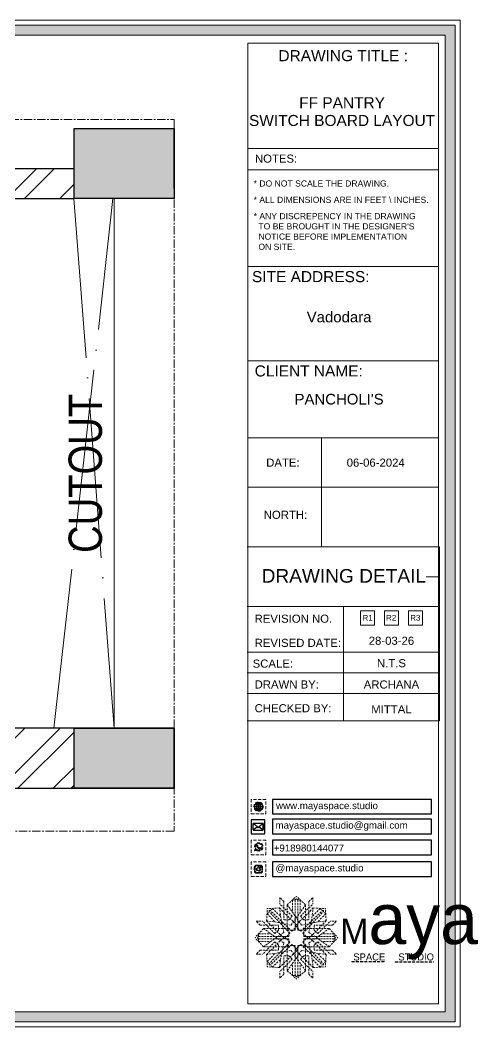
# Model space of a CAD drawing. Header units: millimetres. Extents: x 56222 to 3066687, y -650199 to -121287.
# Drawn here: x 133250.5 to 133319, y -185224.7 to -185073.7 of the extents above; entities that cross this region are included whole.
import ezdxf
from ezdxf.enums import TextEntityAlignment as Align

# ---------------------------------------------------------------- set-up
doc = ezdxf.new("R2010")
doc.units = ezdxf.units.MM
doc.header["$MEASUREMENT"] = 0
for name, pattern in [('ACAD_ISO04W100', [30, 24, -3, 0, -3]), ('CENTER', [2, 1.25, -0.25, 0.25, -0.25]), ('DASHEDX2', [1.5, 1, -0.5])]:
    doc.linetypes.add(name, pattern=pattern)
for name, color, linetype, lineweight in [('COLUMN', 1, 'Continuous', 30), ('Dimension', 10, 'DASHEDX2', 20), ('FIRST FLOOR', 7, 'Continuous', 9), ('FIRST FLOOR ( TEXT )', 7, 'Continuous', 9), ('FIRST FLOOR_( PLine )_', 251, 'Continuous', 30), ('FURNITURE', 32, 'Continuous', 9), ('GROUND FLOOR', 7, 'Continuous', 9), ('hatch-wall', 8, 'Continuous', 9), ('NAME PLATE', 7, 'Continuous', 25)]:
    doc.layers.add(name, color=color, linetype=linetype, lineweight=lineweight)
doc.styles.add('Arial', font='arial.ttf')
doc.styles.add("Cn_BT_0'-0", font='swissc.ttf')
doc.styles.get("Standard").update_dxf_attribs({"font": 'arial.ttf', "height": 6})

# ---------------------------------------------------------------- blocks, each defined once
blk = doc.blocks.new('FSFSF')
at = {"color": 42, "lineweight": 5, "true_color": 0xe0ac11}
for p, q in [((28600.03, 143.51), (28600.03, 140.16)), ((28602.15, 141.41), (28600.03, 143.51)), ((28602.15, 141.41), (28602.15, 131.95)), ((28603.86, 139.69), (28608.58, 144.08)), ((28607.9, 142.22), (28606.58, 142.22)), ((28606.58, 142.22), (28606.58, 135.84)), ((28607.9, 142.22), (28608.58, 142.85)), ((28607.9, 142.22), (28607.9, 126.58)), ((28613.31, 139.69), (28608.58, 144.08)), ((28609.27, 142.22), (28608.59, 142.85)), ((28609.27, 142.22), (28609.27, 126.58)), ((28609.27, 142.22), (28610.59, 142.22)), ((28610.59, 142.22), (28610.59, 135.84)), ((28615.02, 141.41), (28617.14, 143.51)), ((28615.02, 141.41), (28615.02, 131.95)), ((28617.14, 143.51), (28617.14, 140.16)), ((28593.19, 131.45), (28593.54, 137.71)), ((28593.39, 135), (28594.56, 136.12)), ((28599.8, 138.06), (28593.54, 137.71)), ((28595.12, 136.69), (28594.53, 136.69)), ((28594.56, 136.12), (28594.56, 136.71)), ((28605.17, 124.98), (28594.56, 136.12)), ((28596.24, 137.86), (28595.12, 136.69)), ((28606.27, 126.08), (28595.12, 136.69)), ((28596.24, 137.86), (28600.47, 133.65)), ((28601.03, 130), (28599.8, 138.06)), ((28599.8, 138.05), (28608.58, 129.56)), ((28606.47, 133.76), (28600.03, 140.16)), ((28603.86, 126.58), (28603.86, 139.69)), ((28603.86, 139.69), (28608.58, 133.02)), ((28613.31, 139.69), (28608.59, 133.02)), ((28617.37, 138.05), (28608.59, 129.56)), ((28610.7, 133.76), (28617.14, 140.16)), ((28610.9, 126.08), (28622.05, 136.69)), ((28612.02, 124.98), (28622.62, 136.12)), ((28613.31, 126.58), (28613.31, 139.69)), ((28616.14, 130), (28617.37, 138.06)), ((28620.93, 137.86), (28616.7, 133.65)), ((28617.37, 138.06), (28623.63, 137.71)), ((28620.93, 137.86), (28622.05, 136.69)), ((28622.05, 136.69), (28622.64, 136.69)), ((28622.62, 136.12), (28622.62, 136.71)), ((28623.8, 135), (28622.62, 136.12)), ((28624, 131.45), (28623.65, 137.71)), ((28587.73, 131.22), (28591.08, 131.22)), ((28589.84, 129.1), (28587.73, 131.22)), ((28597.49, 124.78), (28591.08, 131.22)), ((28593.19, 131.45), (28601.69, 122.67)), ((28601.25, 130.22), (28593.19, 131.45)), ((28593.39, 135), (28597.6, 130.78)), ((28604.75, 131.95), (28602.15, 131.95)), ((28606.47, 133.76), (28604.75, 131.95)), ((28605.86, 129.18), (28608.58, 133.02)), ((28611.31, 129.18), (28608.59, 133.02)), ((28610.7, 133.76), (28612.42, 131.95)), ((28612.42, 131.95), (28615.02, 131.95)), ((28623.99, 131.45), (28615.5, 122.67)), ((28615.94, 130.22), (28624, 131.45)), ((28623.8, 135), (28619.59, 130.78)), ((28619.7, 124.78), (28626.1, 131.22)), ((28629.45, 131.22), (28626.1, 131.22)), ((28627.34, 129.1), (28629.45, 131.22)), ((28591.56, 127.39), (28587.17, 122.66)), ((28589.84, 129.1), (28599.29, 129.1)), ((28604.66, 127.39), (28591.56, 127.39)), ((28591.56, 127.39), (28598.23, 122.67)), ((28597.49, 124.78), (28599.29, 126.5)), ((28602.07, 125.39), (28598.23, 122.67)), ((28599.29, 126.5), (28599.29, 129.1)), ((28605.86, 129.18), (28601.03, 130)), ((28602.07, 125.39), (28601.25, 130.22)), ((28603.68, 126.54), (28603.68, 127.39)), ((28604.66, 126.54), (28603.68, 126.54)), ((28604.71, 127.57), (28603.86, 127.57)), ((28607.9, 126.58), (28603.86, 126.58)), ((28604.66, 123.35), (28604.66, 127.39)), ((28604.7, 126.58), (28604.71, 127.57)), ((28606.27, 126.08), (28608.58, 128.27)), ((28607.9, 128.92), (28608.58, 129.56)), ((28607.9, 128.92), (28608.58, 128.27)), ((28609.27, 128.92), (28608.59, 129.56)), ((28609.27, 128.92), (28608.59, 128.27)), ((28610.9, 126.08), (28608.59, 128.27)), ((28609.27, 126.58), (28613.31, 126.58)), ((28611.31, 129.18), (28616.14, 130)), ((28612.46, 126.58), (28612.46, 127.57)), ((28612.46, 127.57), (28613.31, 127.57)), ((28612.52, 123.35), (28612.52, 127.39)), ((28612.52, 127.39), (28625.63, 127.39)), ((28612.52, 126.54), (28613.51, 126.54)), ((28613.51, 126.54), (28613.51, 127.39)), ((28615.12, 125.39), (28615.94, 130.22)), ((28615.12, 125.39), (28618.96, 122.67)), ((28627.34, 129.1), (28617.89, 129.1)), ((28617.89, 126.5), (28617.89, 129.1)), ((28619.7, 124.78), (28617.89, 126.5)), ((28625.63, 127.39), (28618.96, 122.67)), ((28625.63, 127.39), (28630.02, 122.66)), ((28591.56, 117.94), (28587.17, 122.66)), ((28589.03, 123.35), (28588.4, 122.67)), ((28589.03, 121.98), (28588.4, 122.65)), ((28589.03, 123.35), (28589.03, 124.67)), ((28589.03, 124.67), (28595.4, 124.67)), ((28589.03, 123.35), (28604.66, 123.35)), ((28589.03, 121.98), (28604.66, 121.98)), ((28589.03, 121.98), (28589.03, 120.66)), ((28589.03, 120.66), (28595.4, 120.66)), ((28597.49, 120.54), (28591.08, 114.11)), ((28591.56, 117.94), (28598.23, 122.65)), ((28593.19, 113.88), (28601.69, 122.65)), ((28605.17, 120.35), (28594.56, 109.2)), ((28597.49, 120.54), (28599.29, 118.83)), ((28602.07, 119.94), (28598.23, 122.65)), ((28602.33, 123.35), (28601.69, 122.67)), ((28602.33, 121.98), (28601.69, 122.65)), ((28602.33, 123.35), (28602.97, 122.67)), ((28602.33, 121.98), (28602.97, 122.65)), ((28605.17, 124.98), (28602.97, 122.67)), ((28605.17, 120.35), (28602.97, 122.65)), ((28604.66, 121.98), (28604.66, 117.94)), ((28612.02, 124.98), (28614.21, 122.67)), ((28612.02, 120.35), (28614.21, 122.65)), ((28612.02, 120.35), (28622.62, 109.2)), ((28628.16, 123.35), (28612.52, 123.35)), ((28612.52, 121.98), (28612.52, 117.94)), ((28628.16, 121.98), (28612.52, 121.98)), ((28614.85, 123.35), (28614.21, 122.67)), ((28614.85, 121.98), (28614.21, 122.65)), ((28614.85, 123.35), (28615.5, 122.67)), ((28614.85, 121.98), (28615.5, 122.65)), ((28615.12, 119.94), (28618.96, 122.65)), ((28623.99, 113.88), (28615.5, 122.65)), ((28619.7, 120.54), (28617.89, 118.83)), ((28625.63, 117.94), (28618.96, 122.65)), ((28619.7, 120.54), (28626.1, 114.11)), ((28628.16, 124.67), (28621.78, 124.67)), ((28628.16, 120.66), (28621.78, 120.66)), ((28625.63, 117.94), (28630.02, 122.66)), ((28628.16, 123.35), (28628.16, 124.67)), ((28628.16, 123.35), (28628.78, 122.67)), ((28628.16, 121.98), (28628.78, 122.65)), ((28628.16, 121.98), (28628.16, 120.66)), ((28589.84, 116.23), (28587.73, 114.11)), ((28589.84, 116.23), (28599.29, 116.23)), ((28604.66, 117.94), (28591.56, 117.94)), ((28601.25, 115.1), (28593.19, 113.87)), ((28606.27, 119.15), (28595.12, 108.54)), ((28599.29, 118.83), (28599.29, 116.23)), ((28599.8, 107.17), (28608.58, 115.67)), ((28601.03, 115.23), (28599.8, 107.17)), ((28605.86, 116.05), (28601.03, 115.23)), ((28602.07, 119.94), (28601.25, 115.1)), ((28604.66, 118.78), (28603.68, 118.78)), ((28603.68, 118.78), (28603.68, 117.94)), ((28607.9, 118.65), (28603.86, 118.65)), ((28603.86, 118.65), (28603.86, 105.54)), ((28604.71, 117.66), (28603.86, 117.66)), ((28604.7, 118.65), (28604.71, 117.66)), ((28605.86, 116.05), (28608.58, 112.21)), ((28606.27, 119.15), (28608.58, 116.96)), ((28607.9, 103.01), (28607.9, 118.65)), ((28607.9, 116.31), (28608.58, 116.96)), ((28607.9, 116.31), (28608.58, 115.67)), ((28610.9, 119.15), (28608.59, 116.96)), ((28609.27, 116.31), (28608.59, 116.96)), ((28609.27, 116.31), (28608.59, 115.67)), ((28611.31, 116.05), (28608.59, 112.21)), ((28617.37, 107.17), (28608.59, 115.67)), ((28609.27, 118.65), (28613.31, 118.65)), ((28609.27, 103.01), (28609.27, 118.65)), ((28610.9, 119.15), (28622.05, 108.54)), ((28611.31, 116.05), (28616.14, 115.23)), ((28612.46, 118.65), (28612.46, 117.66)), ((28612.46, 117.66), (28613.31, 117.66)), ((28612.52, 118.78), (28613.51, 118.78)), ((28612.52, 117.94), (28625.63, 117.94)), ((28613.31, 118.65), (28613.31, 105.54)), ((28613.51, 118.78), (28613.51, 117.94)), ((28615.12, 119.94), (28615.94, 115.1)), ((28615.94, 115.1), (28624, 113.87)), ((28616.14, 115.23), (28617.37, 107.17)), ((28617.89, 118.83), (28617.89, 116.23)), ((28627.34, 116.23), (28617.89, 116.23)), ((28627.34, 116.23), (28629.45, 114.11)), ((28587.73, 114.11), (28591.08, 114.11)), ((28593.19, 113.87), (28593.54, 107.62)), ((28593.39, 110.32), (28597.6, 114.55)), ((28593.39, 110.32), (28594.56, 109.2)), ((28596.24, 107.37), (28600.47, 111.58)), ((28606.47, 111.47), (28600.03, 105.07)), ((28602.15, 103.82), (28602.15, 113.27)), ((28604.75, 113.27), (28602.15, 113.27)), ((28603.86, 105.54), (28608.58, 112.21)), ((28606.47, 111.47), (28604.75, 113.27)), ((28613.31, 105.54), (28608.59, 112.21)), ((28610.7, 111.47), (28612.42, 113.27)), ((28610.7, 111.47), (28617.14, 105.07)), ((28612.42, 113.27), (28615.02, 113.27)), ((28615.02, 103.82), (28615.02, 113.27)), ((28620.93, 107.37), (28616.7, 111.58)), ((28623.8, 110.32), (28619.59, 114.55)), ((28623.8, 110.32), (28622.62, 109.2)), ((28624, 113.87), (28623.65, 107.62)), ((28629.45, 114.11), (28626.1, 114.11)), ((28599.8, 107.17), (28593.54, 107.52)), ((28595.12, 108.54), (28594.53, 108.54)), ((28594.56, 109.2), (28594.56, 108.61)), ((28596.24, 107.37), (28595.12, 108.54)), ((28600.03, 101.71), (28600.03, 105.07)), ((28603.86, 105.54), (28608.58, 101.15)), ((28606.58, 103.01), (28606.58, 109.38)), ((28613.31, 105.54), (28608.58, 101.15)), ((28610.59, 103.01), (28610.59, 109.38)), ((28617.14, 101.71), (28617.14, 105.07)), ((28617.37, 107.17), (28623.63, 107.52)), ((28620.93, 107.37), (28622.05, 108.54)), ((28622.05, 108.54), (28622.64, 108.54)), ((28622.62, 109.2), (28622.62, 108.61)), ((28602.15, 103.82), (28600.03, 101.71)), ((28607.9, 103.01), (28606.58, 103.01)), ((28607.9, 103.01), (28608.58, 102.38)), ((28609.27, 103.01), (28608.59, 102.38)), ((28609.27, 103.01), (28610.59, 103.01)), ((28615.02, 103.82), (28617.14, 101.71))]:
    blk.add_line(p, q, dxfattribs=at)
blk = doc.blocks.new('hgwg')
at = {"layer": 'Dimension', "true_color": 0xd39e00}
h = blk.add_hatch(color=42, dxfattribs=at)
h.dxf.hatch_style = 1
h.paths.add_polyline_path([(27505.71, 45.05), (27494.27, 45.05), (27494.27, 44.9), (27505.71, 44.9)])
h = blk.add_hatch(color=42, dxfattribs=at)
h.dxf.hatch_style = 1
h.paths.add_polyline_path([(27523.3, 44.9), (27509.68, 44.9), (27509.68, 44.75), (27523.3, 44.75)])
at = {"layer": 'Dimension', "color": 42, "true_color": 0xd39e00}
for p, q in [((27494.27, 45.05), (27505.71, 45.05)), ((27494.27, 44.9), (27494.27, 45.05)), ((27494.27, 44.9), (27505.71, 44.9)), ((27505.71, 45.05), (27505.71, 44.9)), ((27509.68, 44.9), (27523.3, 44.9)), ((27509.68, 44.9), (27509.68, 44.75)), ((27509.68, 44.75), (27523.3, 44.75)), ((27523.3, 44.75), (27523.3, 44.9))]:
    blk.add_line(p, q, dxfattribs=at)
at = {"layer": 'Dimension', "color": 42, "true_color": 0xd39e00, "attachment_point": 1}
for s, width, insert, char_height in [('{\\fCinzel|b0|i0|c0|p2;\\H1.5x;M\\fAmsterdam One|b0|i0|c0|p2;\\H2x;aya}', 85.3277, (27490.17, 69.17), 6), ('{\\fCinzel|b0|i0|c0|p0;SPACE     STUDIO}', 66.129, (27494.83, 47.86), 2.5)]:
    blk.add_mtext_dynamic_manual_height_columns(s, width=width, gutter_width=30, heights=[0], dxfattribs=dict(at, insert=insert, char_height=char_height))
blk = doc.blocks.new('QEGW4TG')
at = {"layer": 'Dimension', "true_color": 0x000000}
h = blk.add_hatch(color=18, dxfattribs=at)
h.dxf.hatch_style = 1
h.paths.add_polyline_path([(1.19, 1.98), (1.03, 1.3, 0.550912), (1.11, 1.23), (1.75, 1.39, 6.344125)])
h.paths.add_polyline_path([(1.81, 1.7), (1.4, 1.6), (1.5, 2.03, -9.071339)], flags=16)
h.paths.add_polyline_path([(1.75, 2.69, -0.387513), (1.89, 3.19, -0.360742), (2.01, 3.18), (2.17, 2.86, -0.071517), (2.06, 2.73, 0.321676), (2.05, 2.65, 0.122183), (2.53, 2.25, 0.066047), (2.69, 1.93, 0.375674), (3.11, 2.16, 0.526753), (3.03, 2.29), (2.79, 2.37, 0.273721), (2.69, 2.34, 0.040749), (2.63, 2.27, -2.427977), (2.45, 2, -0.190785)], flags=0)
h = blk.add_hatch(color=18, dxfattribs=at)
h.dxf.hatch_style = 1
h.paths.add_polyline_path([(2.69, 2.34, 0.040749), (2.63, 2.27, -0.441282), (2.53, 2.25, -0.11828), (2.06, 2.64, -0.441282), (2.07, 2.74, 0.040749), (2.13, 2.81, 0.290083), (2.14, 2.92), (2.01, 3.18, 0.316231), (1.91, 3.2, 0.190337), (1.73, 3, 0.170513), (1.72, 2.74, 0.252784), (2.69, 1.93, 0.170513), (2.95, 1.97, 0.190337), (3.11, 2.18, 0.466684), (3.03, 2.29), (2.79, 2.37, 0.273721)])
for p, q in [((1.19, 1.98), (1.03, 1.3)), ((1.1, 1.23), (1.75, 1.39)), ((1.5, 2.03), (1.4, 1.6)), ((1.4, 1.6), (1.81, 1.7)), ((2.01, 3.18), (2.14, 2.92)), ((3.07, 2.28), (2.8, 2.36))]:
    blk.add_line(p, q)
blk.add_lwpolyline([(0, 0), (4.68, 0), (4.68, 4.68), (0, 4.68)], close=True)
for centre, radius, start, end in [((2.39, 2.56), 1.34, 241.4727, 205.6422), ((2.39, 2.56), 1.04, 235.9962, 210.8333), ((1.09, 1.29), 0.0598, 164.8483, 282.1458), ((2.09, 2.87), 0.39, 159.7007, 198.4072), ((2.96, 3.23), 1.33, 201.4218, 258.1669), ((2.07, 2.87), 0.364, 118.9685, 159.3648), ((1.94, 3.12), 0.0896, 41.8985, 123.1344), ((2.11, 2.68), 0.066, 135.9932, 224.8892), ((1.67, 3.16), 0.586, 312.4617, 321.8728), ((3.12, 3.42), 1.31, 216.5455, 243.5279), ((2.05, 2.87), 0.104, 320.3924, 28.6971), ((2.57, 2.3), 0.066, 234.2482, 323.1441), ((3.11, 1.94), 0.586, 137.2645, 146.6756), ((2.76, 2.27), 0.104, 70.4402, 138.745), ((2.75, 2.31), 0.39, 260.7301, 299.4366), ((2.76, 2.29), 0.364, 299.7725, 340.1688), ((3.03, 2.2), 0.0896, 336.0029, 57.2388)]:
    blk.add_arc(centre, radius, start, end)
blk = doc.blocks.new('ASGERG')
at = {"layer": 'Dimension', "true_color": 0x000000}
h = blk.add_hatch(color=18, dxfattribs=at)
h.dxf.hatch_style = 1
h.paths.add_polyline_path([(0.99, 1.7, 0.402382), (1.83, 1.03), (2.96, 1.03, 0.426145), (3.66, 1.9), (3.66, 2.99, 0.402382), (2.83, 3.67), (1.69, 3.67, 0.426145), (0.99, 2.79)])
h.paths.add_polyline_path([(1.27, 1.72, 0.402382), (1.8, 1.3), (2.94, 1.3, 0.426145), (3.38, 1.85), (3.38, 2.97, 0.402382), (2.85, 3.4), (1.72, 3.4, 0.426145), (1.27, 2.85)], flags=16)
h.paths.add_polyline_path([(3.02, 2.35, -1), (1.64, 2.35, -1)], flags=0)
h.paths.add_polyline_path([(2.74, 2.35, -1), (1.92, 2.35, -1)], flags=0)
h.paths.add_polyline_path([(3.19, 3.02, -1), (2.86, 3.02, -1)], flags=0)
h.paths.add_polyline_path([(1.64, 2.35, 1), (3.02, 2.35, 1)], flags=0)
h = blk.add_hatch(color=18, dxfattribs=at)
h.dxf.hatch_style = 1
h.paths.add_polyline_path([(1.64, 2.35, 1), (3.02, 2.35, 1)])
h.paths.add_polyline_path([(2.74, 2.35, 1), (1.92, 2.35, 1)], flags=16)
h = blk.add_hatch(color=18, dxfattribs=at)
h.dxf.hatch_style = 1
h.paths.add_polyline_path([(3.19, 3.02, 1), (2.86, 3.02, 1)])
for p, q in [((1.69, 3.67), (2.96, 3.67)), ((2.94, 3.4), (1.72, 3.4)), ((0.99, 2.99), (0.99, 1.7)), ((1.27, 2.97), (1.27, 1.72)), ((1.69, 1.03), (2.96, 1.03)), ((2.94, 1.3), (1.72, 1.3)), ((3.38, 2.97), (3.38, 1.72)), ((3.66, 2.99), (3.66, 1.7))]:
    blk.add_line(p, q)
blk.add_lwpolyline([(0, 0), (4.68, 0), (4.68, 4.68), (0, 4.68)], close=True)
for centre, radius in [((2.33, 2.35), 0.694), ((2.33, 2.35), 0.414), ((3.02, 3.02), 0.168)]:
    blk.add_circle(centre, radius)
for centre, radius, start, end in [((1.76, 2.89), 0.778, 94.8631, 172.8127), ((1.76, 2.91), 0.491, 94.8631, 172.8127), ((2.9, 2.91), 0.491, 7.1873, 85.1369), ((2.89, 2.89), 0.778, 7.1873, 85.1369), ((1.76, 1.8), 0.778, 187.1873, 265.1369), ((1.76, 1.78), 0.491, 187.1873, 265.1369), ((2.9, 1.78), 0.491, 274.8631, 352.8127), ((2.89, 1.8), 0.778, 274.8631, 352.8127)]:
    blk.add_arc(centre, radius, start, end)
blk = doc.blocks.new('DTGWEGEARG')
at = {"layer": 'Dimension', "true_color": 0x000000}
h = blk.add_hatch(color=18, dxfattribs=at)
h.dxf.hatch_style = 1
h.paths.add_polyline_path([(3.83, 2.34, 1), (0.85, 2.34, 1)])
h.paths.add_polyline_path([(2.41, 1.12), (2.41, 1.69, -0.058279), (2.81, 1.63, -0.103353)], flags=16)
h.paths.add_polyline_path([(2.26, 1.13, -0.101741), (1.87, 1.63, -0.057171), (2.26, 1.69)], flags=16)
h.paths.add_polyline_path([(2.17, 1.01, -0.105795), (1.72, 1.58, 0.055205), (1.38, 1.41, 0.169822)], flags=16)
h.paths.add_polyline_path([(3.02, 1.72, 0.081336), (3.13, 2.27), (3.68, 2.27, -0.152069), (3.4, 1.52, 0.05687)], flags=16)
h.paths.add_polyline_path([(2.87, 1.77, 0.061945), (2.41, 1.84), (2.41, 2.27), (2.98, 2.27, -0.081344)], flags=16)
h.paths.add_polyline_path([(2.26, 1.84, 0.060923), (1.8, 1.77, -0.081344), (1.7, 2.27), (2.26, 2.27)], flags=16)
h.paths.add_polyline_path([(1.66, 1.72, 0.05687), (1.28, 1.52, -0.152069), (1, 2.27), (1.55, 2.27, 0.081336)], flags=16)
h.paths.add_polyline_path([(2.98, 2.42), (2.41, 2.42), (2.41, 2.83, 0.061945), (2.87, 2.91, -0.080009)], flags=16)
h.paths.add_polyline_path([(3.13, 2.42, 0.080116), (3.02, 2.96, 0.127778), (2.51, 3.67, -0.36029), (3.68, 2.42)], flags=16)
h.paths.add_polyline_path([(2.26, 2.42), (1.7, 2.42, -0.080009), (1.8, 2.91, 0.060923), (2.26, 2.84)], flags=16)
h.paths.add_polyline_path([(1.55, 2.42), (1, 2.42, -0.150466), (1.28, 3.16, 0.05687), (1.66, 2.96, 0.080116)], flags=16)
h.paths.add_polyline_path([(2.41, 2.98), (2.41, 3.56, -0.103353), (2.81, 3.05, -0.058279)], flags=16)
h.paths.add_polyline_path([(2.26, 2.99, -0.057171), (1.87, 3.05, -0.101741), (2.26, 3.55)], flags=16)
h.paths.add_polyline_path([(1.72, 3.1, -0.055205), (1.38, 3.27, -0.169822), (2.17, 3.67, 0.105795)], flags=16)
blk.add_lwpolyline([(0, 0), (4.68, 0), (4.68, 4.68), (0, 4.68)], close=True)
at = {"layer": 'Dimension', "color": 18, "true_color": 0x000000}
for p, q in [((2.26, 3.55), (2.26, 2.99)), ((2.41, 3.56), (2.41, 2.98)), ((1, 2.42), (1.55, 2.42)), ((1, 2.27), (1.55, 2.27)), ((1.7, 2.42), (2.26, 2.42)), ((1.7, 2.27), (2.26, 2.27)), ((2.26, 2.84), (2.26, 2.42)), ((2.26, 2.27), (2.26, 1.84)), ((2.26, 1.69), (2.26, 1.13)), ((2.41, 2.83), (2.41, 2.42)), ((2.41, 2.42), (2.98, 2.42)), ((2.41, 2.27), (2.98, 2.27)), ((2.41, 2.27), (2.41, 1.84)), ((2.41, 1.69), (2.41, 1.12)), ((3.13, 2.42), (3.68, 2.42)), ((3.13, 2.27), (3.68, 2.27))]:
    blk.add_line(p, q, dxfattribs=at)
blk.add_circle((2.34, 2.34), 1.49, dxfattribs=at)
for centre, radius, start, end in [((2.34, 2.34), 1.34, 97.3549, 135.9073), ((2.34, 4.74), 1.75, 236.7417, 249.3811), ((3.28, 2.34), 1.73, 129.9301, 154.0867), ((3.28, 2.34), 1.58, 130.1073, 153.3446), ((1.4, 2.34), 1.58, 26.6554, 50.2584), ((2.34, 2.34), 1.34, 3.3907, 82.6451), ((1.4, 2.34), 1.73, 25.9133, 50.0699), ((2.34, 4.74), 1.75, 290.6189, 303.2583), ((2.34, 2.34), 1.34, 142.3819, 176.6093), ((2.34, 2.34), 1.34, 183.0315, 217.6181), ((2.34, 4.74), 1.9, 236.1399, 249.1595), ((2.34, -0.06), 1.9, 110.8405, 123.8601), ((2.34, -0.06), 1.75, 110.6189, 123.2583), ((2.34, 2.34), 1.34, 224.0927, 262.6451), ((3.28, 2.34), 1.73, 159.0567, 177.3789), ((3.28, 2.34), 1.73, 182.3435, 200.9433), ((3.28, 2.34), 1.58, 158.8325, 177.1302), ((3.28, 2.34), 1.58, 182.5658, 201.1675), ((3.28, 2.34), 1.73, 205.9133, 230.0699), ((2.34, 4.74), 1.9, 253.6799, 267.6253), ((2.34, -0.06), 1.9, 92.3747, 106.3201), ((2.34, 4.74), 1.75, 254.3336, 267.422), ((2.34, -0.06), 1.75, 92.578, 105.6664), ((3.28, 2.34), 1.58, 206.6554, 229.8927), ((2.34, 4.74), 1.75, 272.3248, 285.6664), ((2.34, 4.74), 1.9, 272.1415, 286.3201), ((2.34, -0.06), 1.9, 73.6799, 87.8585), ((2.34, -0.06), 1.75, 74.3336, 87.6752), ((1.4, 2.34), 1.58, 309.7416, 333.3446), ((1.4, 2.34), 1.73, 309.9301, 334.0867), ((2.34, 2.34), 1.34, 277.3549, 315.9073), ((1.4, 2.34), 1.58, 2.8698, 21.1675), ((1.4, 2.34), 1.58, 338.8325, 357.4342), ((2.34, -0.06), 1.75, 56.7417, 69.3811), ((2.34, 4.74), 1.9, 290.8405, 303.8601), ((1.4, 2.34), 1.73, 2.6211, 20.9433), ((1.4, 2.34), 1.73, 339.0567, 357.6565), ((2.34, -0.06), 1.9, 56.1399, 69.1595), ((2.34, 2.34), 1.34, 322.3819, 356.9685)]:
    blk.add_arc(centre, radius, start, end, dxfattribs=at)

msp = doc.modelspace()

# ---------------------------------------------------------------- hatches: boundary and pattern name
at = {"layer": 'Dimension', "linetype": 'Continuous', "true_color": 0xd39e00}
h = msp.add_hatch(color=42, dxfattribs=at)
h.paths.add_polyline_path([(133103.158, -185074.456), (133103.158, -185223.997), (133315.612, -185223.997), (133315.612, -185074.456)])
h.paths.add_polyline_path([(133104.649, -185075.947), (133314.121, -185075.947), (133314.121, -185222.506), (133104.649, -185222.506)], flags=16)
at = {"layer": 'Dimension', "true_color": 0x000000}
h = msp.add_hatch(color=18, dxfattribs=at)
h.dxf.hatch_style = 1
h.paths.add_polyline_path([(133286.732, -185195.269, 0.4142136), (133286.89, -185195.111), (133286.89, -185194.319, 0.4142136), (133286.732, -185194.161), (133285.474, -185194.161, 0.4142136), (133285.316, -185194.319), (133285.316, -185195.111, 0.4142136), (133285.474, -185195.269)])
h.paths.add_polyline_path([(133286.22, -185194.792), (133286.802, -185195.181, -0.1989124), (133286.732, -185195.21), (133285.474, -185195.21, -0.1989124), (133285.404, -185195.181), (133285.986, -185194.792), (133286.103, -185194.901)], flags=16)
h.paths.add_polyline_path([(133286.103, -185194.82), (133285.463, -185194.221, -0.0287833), (133285.474, -185194.22), (133286.732, -185194.22, -0.0287833), (133286.743, -185194.221)], flags=16)
h.paths.add_polyline_path([(133286.264, -185194.75), (133286.801, -185194.248, -0.2024819), (133286.831, -185194.319), (133286.831, -185195.111, -0.043076), (133286.829, -185195.128)], flags=16)
h.paths.add_polyline_path([(133285.942, -185194.75), (133285.377, -185195.128, -0.043076), (133285.375, -185195.111), (133285.375, -185194.319, -0.2024819), (133285.405, -185194.248)], flags=16)
at = {"layer": 'FURNITURE', "linetype": 'CENTER', "lineweight": 15, "true_color": 0x636466}
h = msp.add_hatch(dxfattribs=at)
h.set_pattern_fill('AR-CONC', color=251)
h.set_pattern_definition([(50, (-72.046, -747.9355), (7.17260183, -0.62752135), [0.75, -8.25]), (355, (-72.046, -747.9355), (-1.38751334, 7.52192134), [0.6, -6.6]), (100.4514445, (-71.448, -747.988), (5.78508847, 6.8943999), [0.63740192, -7.01142112]), (46.1842, (-72.046, -745.9355), (10.6724133, -1.6551928), [1.125, -12.375]), (96.6356355, (-71.157, -746.073), (9.34661946, 9.741186), [0.9561034, -10.5171376]), (351.184164, (-72.046, -745.936), (9.34661945, 9.741186), [0.9, -9.9]), (21, (-71.046, -746.4355), (5.96907052, -4.0261889), [0.75, -8.25]), (326, (-71.046, -746.4355), (2.43315332, 7.25150045), [0.6, -6.6]), (71.4514447, (-70.5486, -746.771), (8.40222377, 3.22531153), [0.6374019, -7.01142112]), (37.5, (-72.046, -747.9355), (0.121598553, 3.328938538), [0, -6.52, 0, -6.7, 0, -6.625]), (7.5, (-72.046, -747.9355), (2.630695374, 3.94411712), [0, -3.82, 0, -6.37, 0, -2.525]), (327.5, (-74.276, -747.9355), (5.338224362, -0.225548717), [0, -2.5, 0, -7.8, 0, -10.35]), (317.5, (-75.276, -747.9355), (5.83186169, 1.00104982), [0, -3.25, 0, -5.18, 0, -7.35])])
h.paths.add_polyline_path([(133130.026, -185173.949), (133119.526, -185173.949), (133119.526, -185188.949), (133130.026, -185188.949), (133130.026, -185185.949)])
h.paths.add_polyline_path([(133130.026, -185089.949), (133115.026, -185089.949), (133115.026, -185106.449), (133130.026, -185106.449)])
h.paths.add_polyline_path([(133273.526, -185089.949), (133258.526, -185089.949), (133258.526, -185100.452), (133273.526, -185100.452)])
h.paths.add_polyline_path([(133273.527, -185179.949), (133258.527, -185179.949), (133258.527, -185188.949), (133273.526, -185188.949), (133273.526, -185184.449)])
at = {"layer": 'hatch-wall', "linetype": 'CENTER', "lineweight": 15}
h = msp.add_hatch(dxfattribs=at)
h.set_pattern_fill('ANSI32', color=256, scale=15)
h.set_pattern_definition([(45, (-72.046, -747.9355), (-3.97747564, 3.97747564), []), (45, (-69.3944, -747.9355), (-3.97747564, 3.97747564), [])])
h.paths.add_polyline_path([(133124.026, -185106.449), (133119.526, -185106.449), (133119.526, -185173.949), (133124.026, -185173.949)])
h.paths.add_polyline_path([(133258.526, -185095.949), (133130.026, -185095.949), (133130.026, -185100.449), (133244.026, -185100.449), (133244.026, -185127.403), (133244.026, -185131.954), (133248.526, -185131.954), (133248.526, -185100.449), (133258.526, -185100.449)])
h.paths.add_polyline_path([(133248.61, -185155.954), (133244.026, -185155.954), (133244.026, -185184.449), (133220.526, -185184.449), (133166.026, -185184.449), (133162.026, -185184.449), (133162.026, -185188.949), (133258.527, -185188.949), (133258.527, -185179.949), (133248.61, -185179.949)])
h.paths.add_polyline_path([(133124.026, -185188.949), (133119.526, -185188.949), (133119.526, -185195.384), (133124.026, -185195.384)])

# ---------------------------------------------------------------- linework, layer by layer
at = {"color": 18, "true_color": 0x000000}
for points in [[(133288.26, -185192.789), (133312.065, -185192.789), (133312.065, -185190.614), (133288.26, -185190.614)], [(133288.26, -185195.759), (133312.065, -185195.759), (133312.065, -185193.583), (133288.26, -185193.583)], [(133288.271, -185198.927), (133312.065, -185198.927), (133312.065, -185196.751), (133288.271, -185196.751)], [(133288.26, -185202.17), (133312.065, -185202.17), (133312.065, -185199.994), (133288.26, -185199.994)]]:
    msp.add_lwpolyline(points, close=True, dxfattribs=at)
msp.add_lwpolyline([(133285.067, -185195.775), (133287.137, -185195.775), (133287.137, -185193.706), (133285.067, -185193.706)], close=True)
at = {"layer": 'COLUMN', "transparency": 33554687}
for points in [[(133258.526, -185100.452), (133258.526, -185089.949), (133273.526, -185089.949), (133273.526, -185100.452)], [(133258.527, -185188.949), (133258.527, -185179.949), (133273.527, -185179.949), (133273.527, -185188.949)]]:
    msp.add_lwpolyline(points, close=True, dxfattribs=at)
at = {"layer": 'Dimension', "color": 42, "linetype": 'Continuous', "true_color": 0xd39e00}
for p, q in [((133313.111, -185092.949), (133284.564, -185092.949)), ((133313.111, -185096.165), (133284.564, -185096.165)), ((133313.111, -185110.674), (133284.564, -185110.674)), ((133313.111, -185124.824), (133284.564, -185124.824)), ((133313.111, -185136.354), (133284.564, -185136.354)), ((133295.609, -185136.354), (133295.609, -185152.743)), ((133313.111, -185143.772), (133284.564, -185143.772)), ((133313.284, -185152.743), (133284.476, -185152.743)), ((133313.284, -185152.743), (133313.284, -185178.836)), ((133311.297, -185157.216), (133313.284, -185157.216)), ((133284.476, -185161.689), (133313.284, -185161.689)), ((133298.88, -185178.836), (133298.88, -185161.689)), ((133313.284, -185168.548), (133284.476, -185168.548)), ((133313.284, -185171.637), (133284.476, -185171.637)), ((133313.284, -185174.726), (133284.476, -185174.726)), ((133284.476, -185178.836), (133313.284, -185178.836))]:
    msp.add_line(p, q, dxfattribs=at)
at = {"layer": 'Dimension', "color": 18, "linetype": 'Continuous', "true_color": 0x000000}
for p, q in [((133285.316, -185194.319), (133285.316, -185195.111)), ((133285.375, -185194.319), (133285.375, -185195.111)), ((133285.377, -185195.128), (133285.942, -185194.75)), ((133285.404, -185195.181), (133285.986, -185194.792)), ((133285.405, -185194.248), (133285.942, -185194.75)), ((133285.463, -185194.221), (133286.103, -185194.82)), ((133285.474, -185194.161), (133286.732, -185194.161)), ((133285.474, -185194.22), (133286.732, -185194.22)), ((133285.474, -185195.21), (133286.732, -185195.21)), ((133285.474, -185195.269), (133286.732, -185195.269)), ((133285.986, -185194.792), (133286.103, -185194.901)), ((133286.103, -185194.82), (133286.743, -185194.221)), ((133286.103, -185194.901), (133286.22, -185194.792)), ((133286.802, -185195.181), (133286.22, -185194.792)), ((133286.264, -185194.75), (133286.801, -185194.248)), ((133286.829, -185195.128), (133286.264, -185194.75)), ((133286.831, -185194.319), (133286.831, -185195.111)), ((133286.89, -185194.319), (133286.89, -185195.111))]:
    msp.add_line(p, q, dxfattribs=at)
at = {"layer": 'Dimension', "color": 42, "linetype": 'Continuous', "true_color": 0xd39e00}
for points in [[(133102.413, -185073.711), (133316.357, -185073.711), (133316.357, -185224.743), (133102.413, -185224.743)], [(133103.158, -185074.456), (133315.612, -185074.456), (133315.612, -185223.997), (133103.158, -185223.997)], [(133104.649, -185075.947), (133314.121, -185075.947), (133314.121, -185222.506), (133104.649, -185222.506)], [(133301.43, -185162.352), (133303.532, -185162.352), (133303.532, -185164.455), (133301.43, -185164.455)], [(133305.031, -185162.352), (133307.133, -185162.352), (133307.133, -185164.455), (133305.031, -185164.455)], [(133308.632, -185162.352), (133310.734, -185162.352), (133310.734, -185164.455), (133308.632, -185164.455)]]:
    msp.add_lwpolyline(points, close=True, dxfattribs=at)
at = {"layer": 'Dimension', "color": 42, "linetype": 'ByBlock', "true_color": 0xd39e00}
msp.add_lwpolyline([(133284.564, -185221.279), (133284.564, -185077.174), (133313.111, -185077.174), (133313.111, -185221.279)], close=True, dxfattribs=at)
at = {"layer": 'Dimension', "color": 18, "true_color": 0x000000}
for centre, radius, start, end in [((133285.474, -185194.319), 0.158, 90, 180), ((133285.474, -185195.111), 0.158, 180, 270), ((133285.474, -185194.319), 0.0989, 134.21354, 180), ((133285.474, -185195.111), 0.0989, 180, 189.86619), ((133285.474, -185195.111), 0.0989, 224.99995, 270), ((133285.474, -185194.319), 0.0989, 90, 96.59481), ((133286.732, -185194.319), 0.158, 0, 90), ((133286.732, -185194.319), 0.0989, 83.40519, 90), ((133286.732, -185195.111), 0.158, 270, 0), ((133286.732, -185195.111), 0.0989, 270, 315.00005), ((133286.732, -185194.319), 0.0989, 0, 45.78646), ((133286.732, -185195.111), 0.0989, 350.13381, 0)]:
    msp.add_arc(centre, radius, start, end, dxfattribs=at)
at = {"layer": 'FIRST FLOOR', "transparency": 33554687}
for p, q in [((133264.526, -185100.452), (133264.526, -185179.949)), ((133165.526, -185188.949), (133273.526, -185188.949))]:
    msp.add_line(p, q, dxfattribs=at)
at = {"layer": 'FIRST FLOOR_( PLine )_', "transparency": 33554687}
for p, q in [((133273.526, -185098.949), (133273.526, -185089.949)), ((133130.026, -185095.949), (133258.526, -185095.949)), ((133248.526, -185100.449), (133258.513, -185100.449))]:
    msp.add_line(p, q, dxfattribs=at)
msp.add_lwpolyline([(133162.026, -185184.449), (133162.026, -185188.949), (133273.526, -185188.949), (133273.526, -185184.449), (133273.527, -185179.949), (133248.61, -185179.949), (133248.61, -185155.954), (133244.026, -185155.954), (133244.026, -185184.449)], close=True, dxfattribs=at)
at = {"layer": 'FURNITURE', "color": 9, "linetype": 'CENTER', "lineweight": 15, "true_color": 0xc7c8ca}
msp.add_lwpolyline([(133273.527, -185195.384), (133110.997, -185195.384), (133110.997, -185088.635), (133273.527, -185088.635)], close=True, dxfattribs=at)
at = {"layer": 'GROUND FLOOR', "color": 1, "linetype": 'ACAD_ISO04W100', "transparency": 33554687}
for p, q in [((133255.526, -185179.949), (133264.359, -185100.452)), ((133258.513, -185100.449), (133264.526, -185179.949))]:
    msp.add_line(p, q, dxfattribs=at)

# ---------------------------------------------------------------- block references
at = {"layer": 'Dimension', "color": 42, "true_color": 0xd39e00}
for name, p, xscale, yscale, zscale in [('DTGWEGEARG', (133285.079, -185192.789), 0.465107644498492, 0.465107644498492, 0.465107644498492), ('QEGW4TG', (133285.09, -185198.927), 0.465107644498492, 0.465107644498492, 0.465107644498492), ('ASGERG', (133285.079, -185202.17), 0.465107644498492, 0.465107644498492, 0.465107644498492), ('FSFSF', (125013.741, -185246.854), 0.289357072145328, 0.289357072145328, 0.289357072145328), ('hgwg', (121690.113, -185233.935), 0.422270709972865, 0.422270709972865, 0.422270709972865)]:
    msp.add_blockref(name, p, dxfattribs=dict(at, xscale=xscale, yscale=yscale, zscale=zscale))

# ---------------------------------------------------------------- texts
at = {"color": 18, "true_color": 0x000000, "char_height": 1.03996, "attachment_point": 1}
for s, width, gutter_width, insert in [('www.mayaspace.studio', 6.98383, 5.842, (133288.797, -185191.039)), ('mayaspace.studio@gmail.com', 4.357, 3.645, (133288.714, -185193.972)), ('+918980144077', 16.99025, 3.645, (133288.445, -185197.393)), ('@mayaspace.studio', 4.357, 3.645, (133288.714, -185200.383))]:
    msp.add_mtext_dynamic_manual_height_columns(s, width=width, gutter_width=gutter_width, heights=[0], dxfattribs=dict(at, insert=insert))
at = {"layer": 'FIRST FLOOR ( TEXT )', "color": 1, "transparency": 33554687, "insert": (133260.247, -185141.712), "char_height": 5, "attachment_point": 5, "rotation": 90, "style": "Cn_BT_0'-0"}
msp.add_mtext('CUTOUT', dxfattribs=at)
at = {"layer": 'NAME PLATE', "style": 'Arial'}
for s, height, p in [('DRAWING TITLE : ', 1.65616, (133299.176, -185079.871)), ('FF PANTRY', 1.6562, (133298.688, -185086.93)), ('SWITCH BOARD LAYOUT', 1.65616, (133298.688, -185089.593)), ('NOTES:', 1.2169, (133288.799, -185095.094)), ('SITE ADDRESS:', 1.65616, (133293.992, -185113.02)), ('Vadodara', 1.601, (133298.239, -185119.047)), ('CLIENT NAME:', 1.65616, (133293.69, -185127.17)), ("PANCHOLI'S", 1.601, (133298.239, -185131.375)), ('DATE:', 1.2169, (133289.819, -185140.704)), ('06-06-2024', 1.2169, (133303.726, -185140.704)), ('NORTH:', 1.2169, (133290.208, -185148.527)), ('DRAWING DETAIL', 2.04756, (133298.947, -185158.104)), ('REVISION NO.', 1.21688, (133291.39, -185164.114)), ('REVISED DATE: ', 1.21688, (133292.288, -185167.742)), ('SCALE:', 1.2169, (133288.309, -185170.854)), ('DRAWN BY:', 1.2169, (133290.398, -185173.981)), ('ARCHANA', 1.2169, (133306.082, -185173.986)), ('CHECKED BY:', 1.21688, (133291.344, -185177.551)), ('MITTAL', 1.2169, (133306.082, -185177.713))]:
    msp.add_text(s, height=height, dxfattribs=at).set_placement(p, align=Align.CENTER)
for s, p in [('R1', (133301.752, -185163.8)), ('R2', (133305.275, -185163.8))]:
    msp.add_text(s, height=0.8578, dxfattribs=at).set_placement(p)
at = {"layer": 'NAME PLATE', "char_height": 0.92036, "width": 35.55822, "attachment_point": 1, "style": 'Arial'}
for s, insert in [('* DO NOT SCALE THE DRAWING.', (133285.436, -185097.757)), ('* ALL DIMENSIONS ARE IN FEET \\\\ INCHES.', (133285.436, -185100.205)), ("* ANY DISCREPENCY IN THE DRAWING \\P  TO BE BROUGHT IN THE DESIGNER'S\\P  NOTICE BEFORE IMPLEMENTATION \\P  ON SITE.", (133285.436, -185102.652))]:
    msp.add_mtext(s, dxfattribs=dict(at, insert=insert))
at = {"layer": 'NAME PLATE', "lineweight": 0, "attachment_point": 2, "style": 'Arial'}
for s, insert, char_height, width in [('R3', (133309.657, -185162.938), 0.8578, 1.67429), ('28-03-26', (133306.082, -185166.208), 1.2169, 10.54563), ('N.T.S', (133306.082, -185169.577), 1.2169, 2.37501)]:
    msp.add_mtext(s, dxfattribs=dict(at, insert=insert, char_height=char_height, width=width))

doc.saveas('drawing.dxf')
